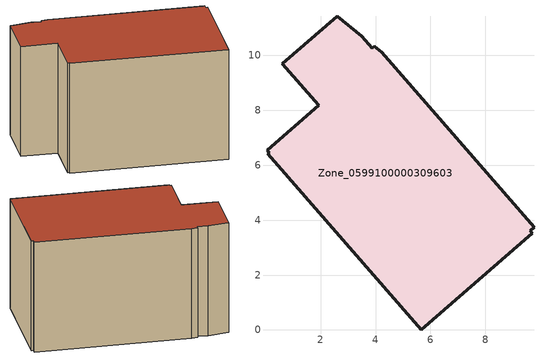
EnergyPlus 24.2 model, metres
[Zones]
Zone_0599100000309603
 floor ground (C_G): 3.88,10.26 3.95,10.33 4.22,10.11 9.77,3.74 9.62,3.62 9.7,3.53 5.67,0 0.08,6.41 0.12,6.46 0.05,6.54 1.93,8.18 0.61,9.69 2.61,11.43 3.5,10.7 z0
 wall outside (C_F): 3.88,10.26 3.5,10.7 2.61,11.43 0.61,9.69 1.93,8.18 0.05,6.54 0.12,6.46 0.08,6.41 5.67,0 9.7,3.53 9.62,3.62 9.77,3.74 4.22,10.11 3.95,10.33 3.88,10.26 z0:6.35
 roof outside (C_R): 3.95,10.33 3.88,10.26 3.5,10.7 2.61,11.43 0.61,9.69 1.93,8.18 0.05,6.54 0.12,6.46 0.08,6.41 5.67,0 9.7,3.53 9.62,3.62 9.77,3.74 4.22,10.11 z6.35
[BUILDING]
Pand.0599100000309603: North Axis=0; Terrain=City; Loads Convergence Tolerance Value=0.04; Temperature Convergence Tolerance Value=0.4; Solar Distribution=FullExterior; Maximum Number of Warmup Days=25; Minimum Number of Warmup Days=1
[Site:Location]
Rotterdam.The.Hague.AP_ZH_NLD Design_Conditions: Latitude=51.96; Longitude=4.45; Time Zone=1; Elevation=-4.5
[SITE:GROUNDTEMPERATURE:BUILDINGSURFACE]
18, 18, 18, 18, 18, 18, 18, 18, 18, 18, 18, 18
[MATERIAL] Thermal Absorptance=0.9; Solar Absorptance=0.7; Visible Absorptance=0.7
Name | Roughness | Thickness | Conductivity | Density | Specific Heat
G.TI.1946 | MediumSmooth | 0.15 | 1 | 540 | 1210
F.TI.1946 | Rough | 0.3 | 0.857143 | 1920 | 840
R.TI.1946 | MediumRough | 0.2 | 0.1 | 1500 | 1000
[CONSTRUCTION]
C_G: G.TI.1946
C_F: F.TI.1946
C_R: R.TI.1946
[ZONE]
Zone_0599100000309603: Type=1; Multiplier=1; Ceiling Height=Autocalculate; Volume=Autocalculate; Floor Area=autocalculate; Part of Total Floor Area=Yes
[ZONEINFILTRATION:DESIGNFLOWRATE]
Infil_Zone_0599100000309603: Zone or ZoneList or Space or SpaceList=Zone_0599100000309603; Schedule=AlwaysOn; Design Flow Rate Calculation Method=Flow/Area; Flow Rate per Floor Area=0.003; Constant Term Coefficient=1; Temperature Term Coefficient=0; Velocity Term Coefficient=0; Velocity Squared Term Coefficient=0
[HVACTEMPLATE:ZONE:IDEALLOADSAIRSYSTEM]
Zone_0599100000309603: Maximum Heating Supply Air Temperature=50; Minimum Cooling Supply Air Temperature=13; Maximum Heating Supply Air Humidity Ratio=0.0156; Minimum Cooling Supply Air Humidity Ratio=0.0077; Heating Limit=NoLimit; Cooling Limit=NoLimit; Dehumidification Control Type=ConstantSensibleHeatRatio; Cooling Sensible Heat Ratio=0.7; Dehumidification Setpoint=60; Humidification Control Type=None; Humidification Setpoint=30; Outdoor Air Method=None; Outdoor Air Flow Rate per Person=0.00944; Outdoor Air Flow Rate per Zone Floor Area=0; Outdoor Air Flow Rate per Zone=0; Demand Controlled Ventilation Type=None; Outdoor Air Economizer Type=NoEconomizer; Heat Recovery Type=None; Sensible Heat Recovery Effectiveness=0.7; Latent Heat Recovery Effectiveness=0.65
[ZONECONTROL:THERMOSTAT]
ThermostatControl_Zone_0599100000309603: Zone or ZoneList=Zone_0599100000309603; Control Type Schedule=DualSetpointControlType; Control 1=Thermostat_Zone_0599100000309603; Temperature Difference Between Cutout And Setpoint=0
[THERMOSTATSETPOINT:DUALSETPOINT]
Thermostat_Zone_0599100000309603: Heating Setpoint Temperature Schedule=HeatingSetpoint_Zone_0599100000309603; Cooling Setpoint Temperature Schedule=CoolingSetpoint_Zone_0599100000309603
[SCHEDULE:COMPACT]
HeatingSetpoint_Zone_0599100000309603: Through: 12/31, For: AllDays, Until: 24:00, 21
CoolingSetpoint_Zone_0599100000309603: Through: 12/31, For: AllDays, Until: 24:00, 24
DualSetpointControlType: Through: 12/31, For: AllDays, Until: 24:00, 4
AlwaysOn: Through: 12/31, For: AllDays, Until: 24:00, 1
